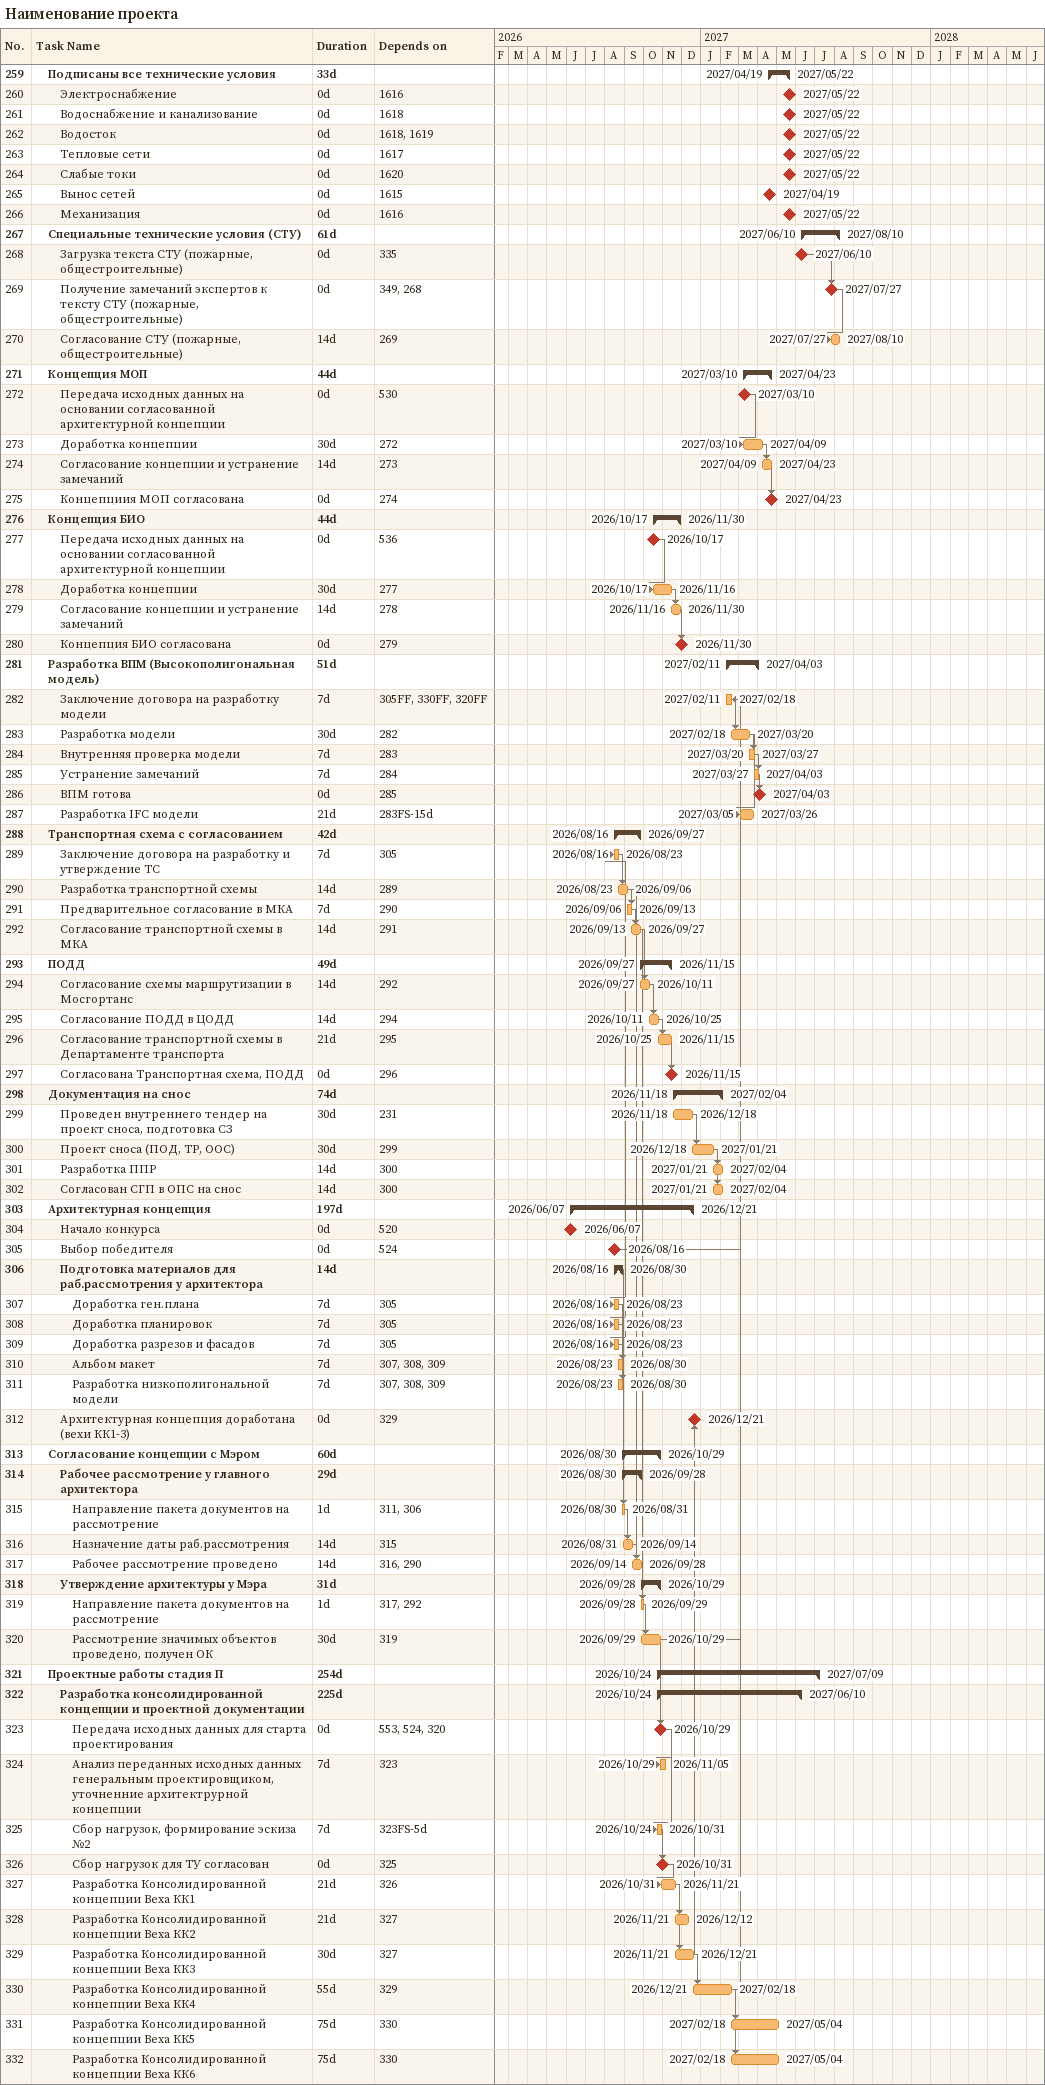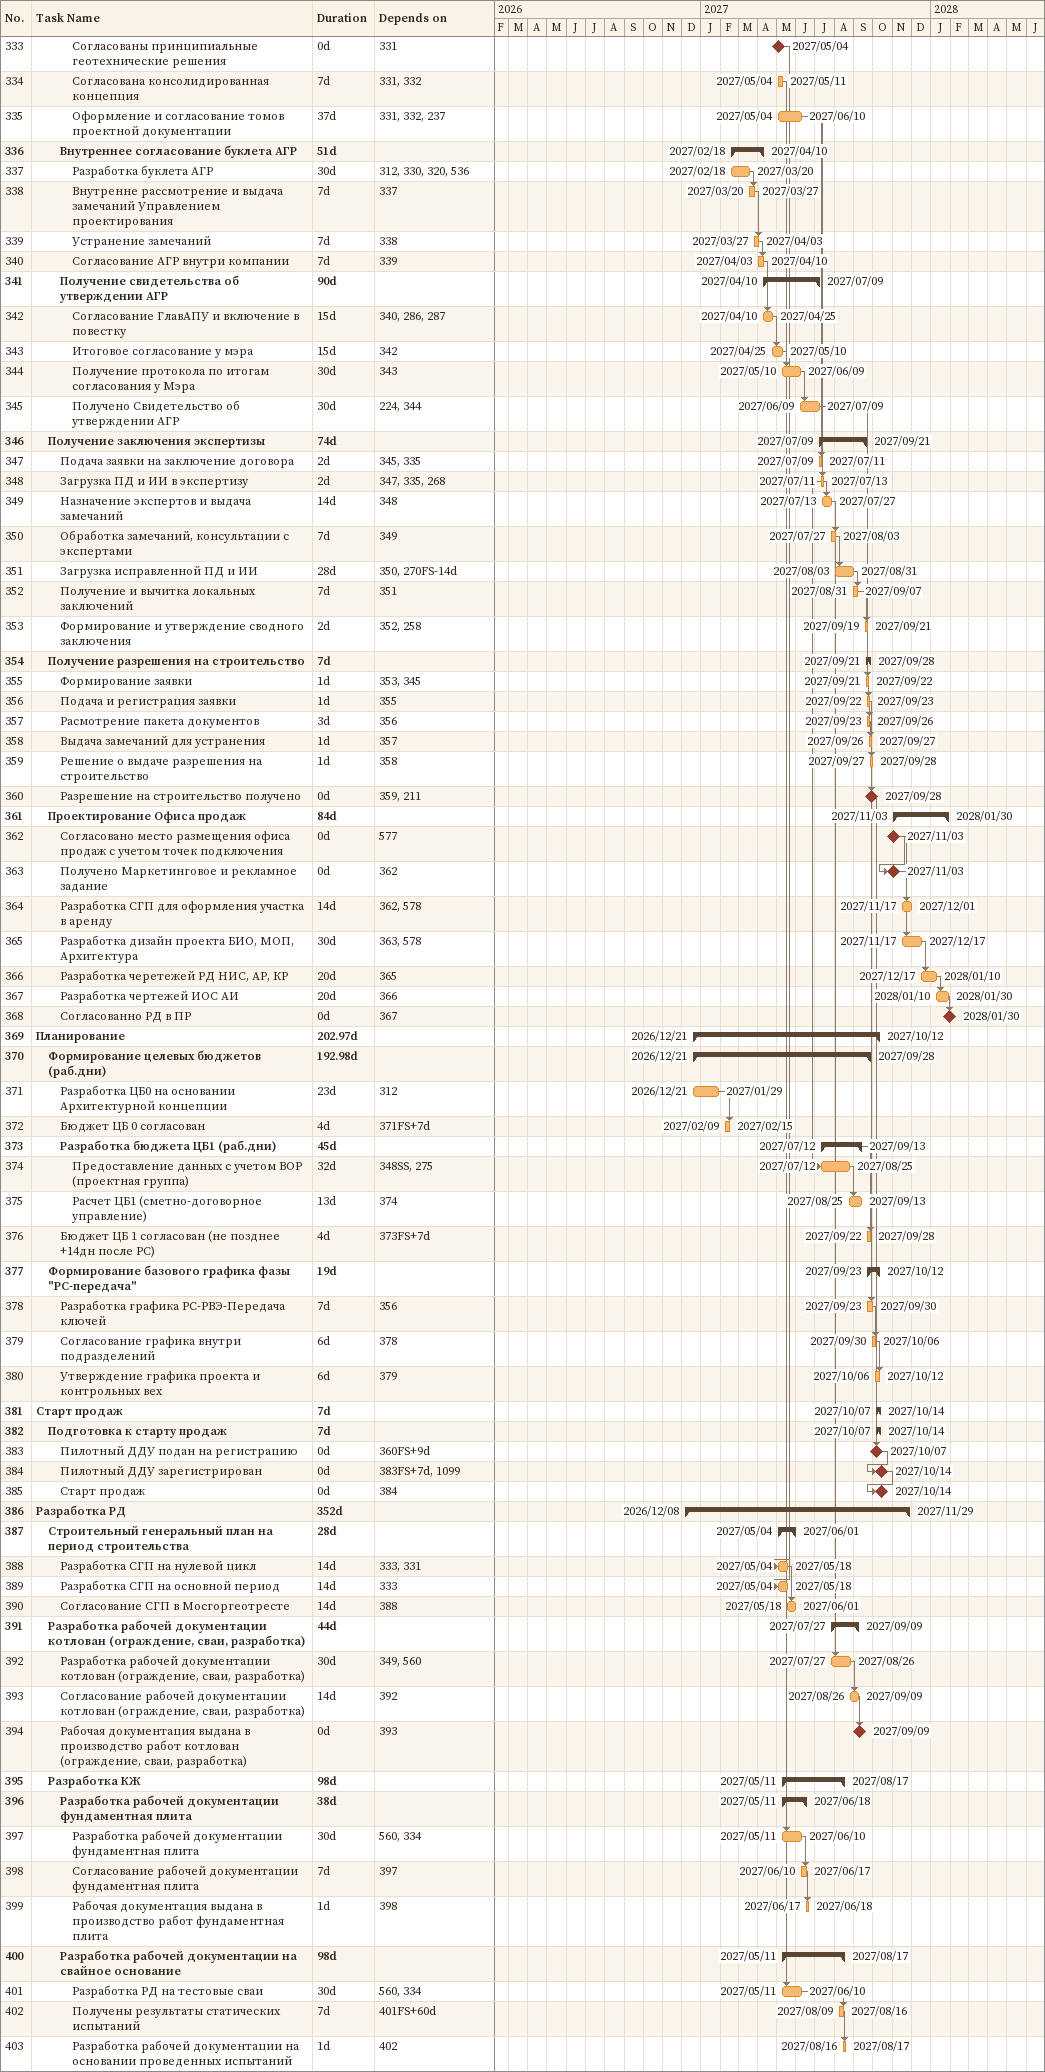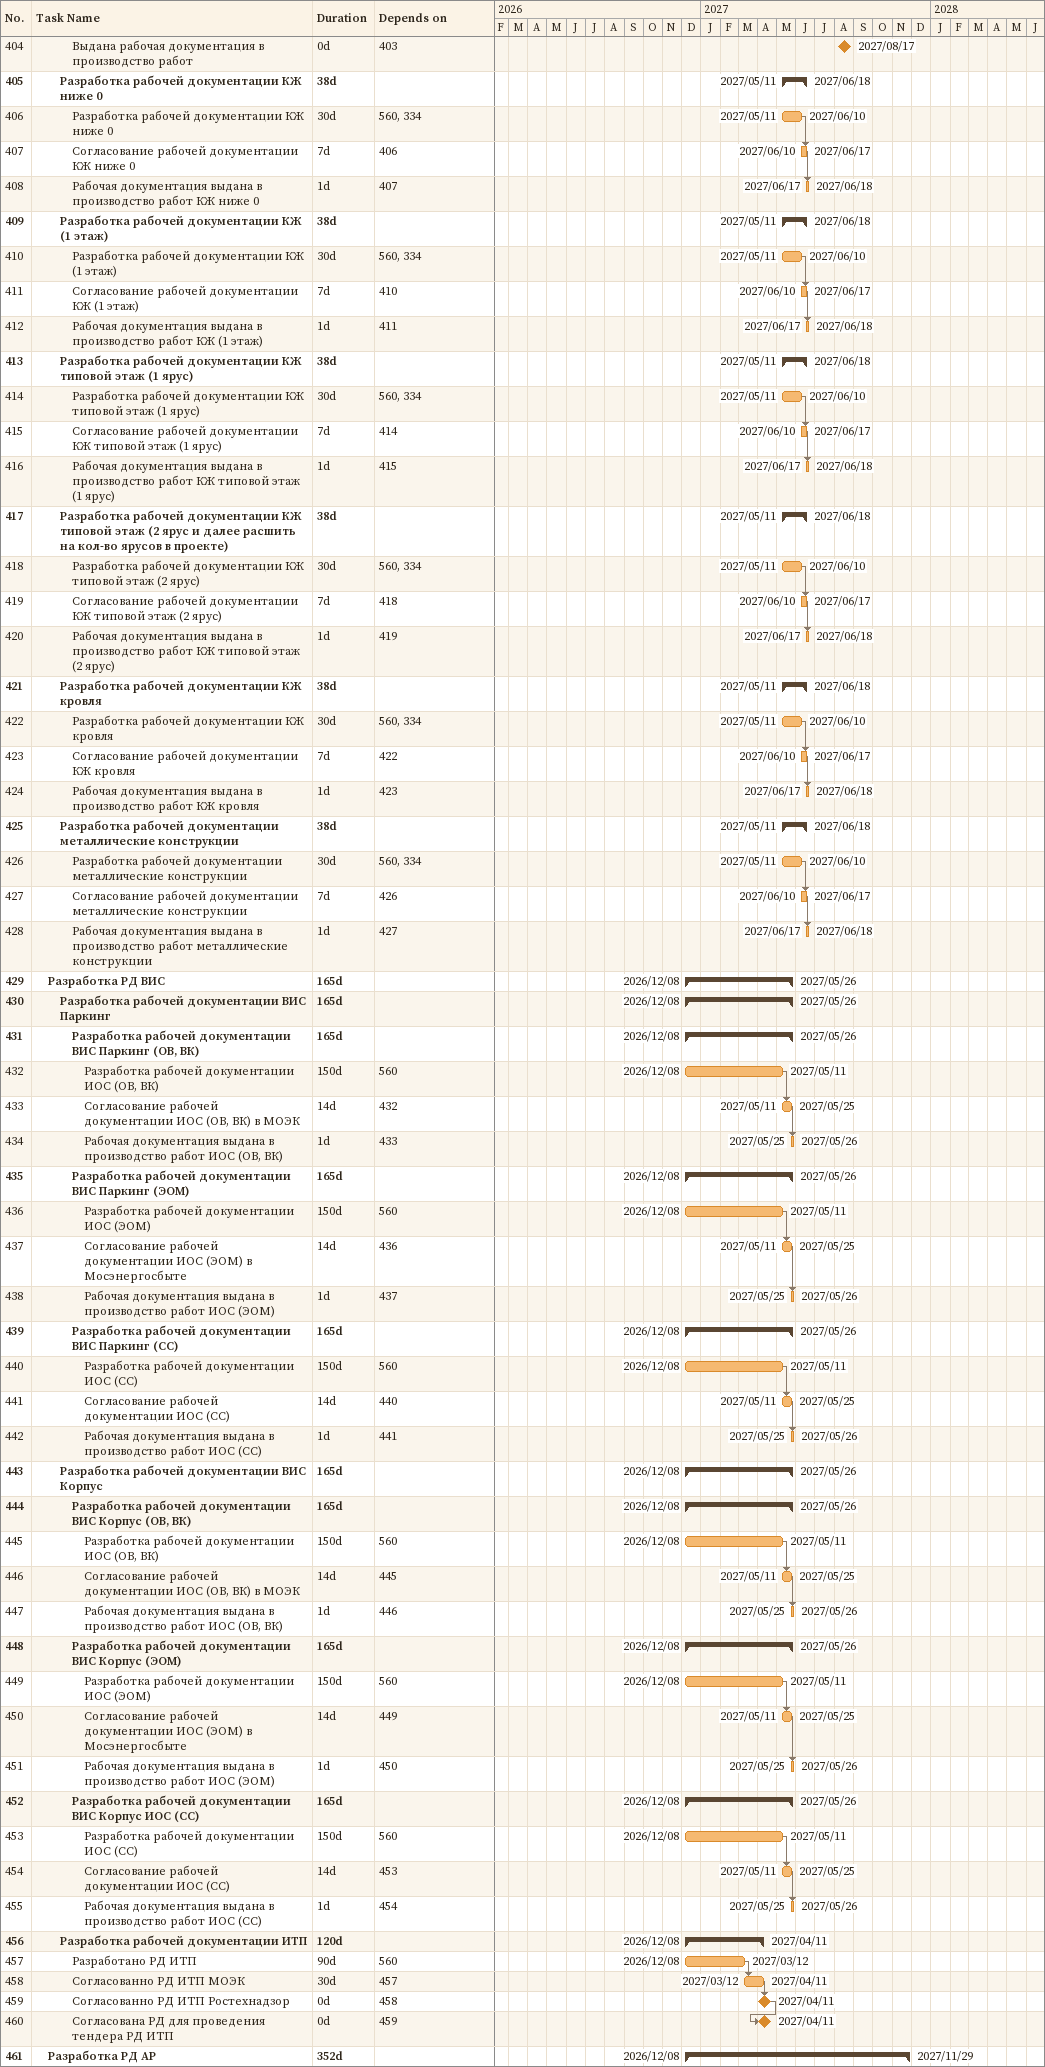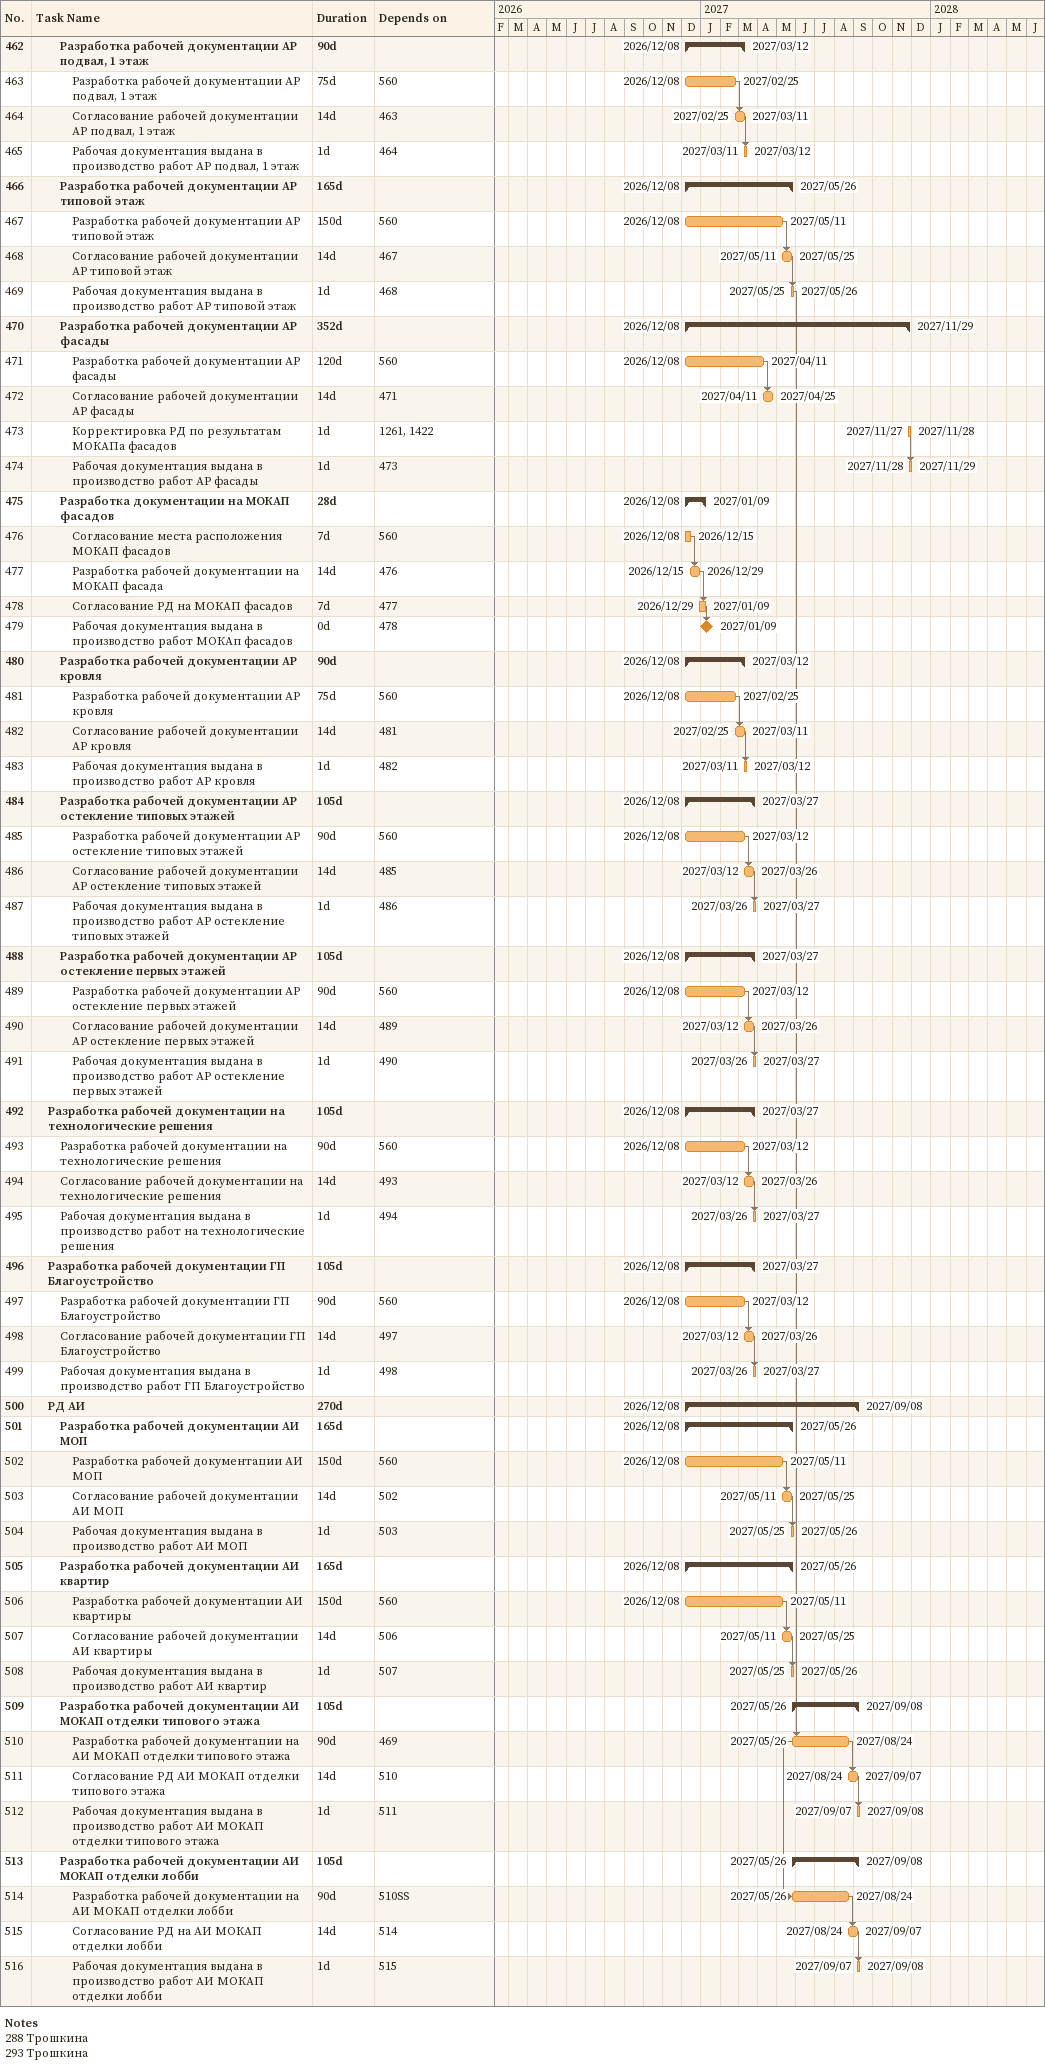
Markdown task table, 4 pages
Наименование проекта

| ID | Level | Task | Duration | Start | Finish | Predecessors |
|---|---|---|---|---|---|---|
| 259 | 2 | **Подписаны все технические условия** | 33d | 2027-04-19 | 2027-05-22 |  |
| 260 | 3 | Электроснабжение | 0d | 2027-05-22 | 2027-05-22 | 1616 |
| 261 | 3 | Водоснабжение и канализование | 0d | 2027-05-22 | 2027-05-22 | 1618 |
| 262 | 3 | Водосток | 0d | 2027-05-22 | 2027-05-22 | 1618, 1619 |
| 263 | 3 | Тепловые сети | 0d | 2027-05-22 | 2027-05-22 | 1617 |
| 264 | 3 | Слабые токи | 0d | 2027-05-22 | 2027-05-22 | 1620 |
| 265 | 3 | Вынос сетей | 0d | 2027-04-19 | 2027-04-19 | 1615 |
| 266 | 3 | Механизация | 0d | 2027-05-22 | 2027-05-22 | 1616 |
| 267 | 2 | **Специальные технические условия (СТУ)** | 61d | 2027-06-10 | 2027-08-10 |  |
| 268 | 3 | Загрузка текста СТУ (пожарные, общестроительные) | 0d | 2027-06-10 | 2027-06-10 | 335 |
| 269 | 3 | Получение замечаний экспертов к тексту СТУ (пожарные, общестроительные) | 0d | 2027-07-27 | 2027-07-27 | 349, 268 |
| 270 | 3 | Согласование СТУ (пожарные, общестроительные) | 14d | 2027-07-27 | 2027-08-10 | 269 |
| 271 | 2 | **Концепция МОП** | 44d | 2027-03-10 | 2027-04-23 |  |
| 272 | 3 | Передача исходных данных на основании согласованной архитектурной концепции | 0d | 2027-03-10 | 2027-03-10 | 530 |
| 273 | 3 | Доработка концепции | 30d | 2027-03-10 | 2027-04-09 | 272 |
| 274 | 3 | Согласование концепции и устранение замечаний | 14d | 2027-04-09 | 2027-04-23 | 273 |
| 275 | 3 | Концепциия МОП согласована | 0d | 2027-04-23 | 2027-04-23 | 274 |
| 276 | 2 | **Концепция БИО** | 44d | 2026-10-17 | 2026-11-30 |  |
| 277 | 3 | Передача исходных данных на основании согласованной архитектурной концепции | 0d | 2026-10-17 | 2026-10-17 | 536 |
| 278 | 3 | Доработка концепции | 30d | 2026-10-17 | 2026-11-16 | 277 |
| 279 | 3 | Согласование концепции и устранение замечаний | 14d | 2026-11-16 | 2026-11-30 | 278 |
| 280 | 3 | Концепция БИО согласована | 0d | 2026-11-30 | 2026-11-30 | 279 |
| 281 | 2 | **Разработка ВПМ (Высокополигональная модель)** | 51d | 2027-02-11 | 2027-04-03 |  |
| 282 | 3 | Заключение договора на разработку модели | 7d | 2027-02-11 | 2027-02-18 | 305FF, 330FF, 320FF |
| 283 | 3 | Разработка модели | 30d | 2027-02-18 | 2027-03-20 | 282 |
| 284 | 3 | Внутренняя проверка модели | 7d | 2027-03-20 | 2027-03-27 | 283 |
| 285 | 3 | Устранение замечаний | 7d | 2027-03-27 | 2027-04-03 | 284 |
| 286 | 3 | ВПМ готова | 0d | 2027-04-03 | 2027-04-03 | 285 |
| 287 | 3 | Разработка IFC модели | 21d | 2027-03-05 | 2027-03-26 | 283FS-15d |
| 288 | 2 | **Транспортная схема с согласованием** | 42d | 2026-08-16 | 2026-09-27 |  |
| 289 | 3 | Заключение договора на разработку и утверждение ТС | 7d | 2026-08-16 | 2026-08-23 | 305 |
| 290 | 3 | Разработка транспортной схемы | 14d | 2026-08-23 | 2026-09-06 | 289 |
| 291 | 3 | Предварительное согласование в МКА | 7d | 2026-09-06 | 2026-09-13 | 290 |
| 292 | 3 | Согласование транспортной схемы в МКА | 14d | 2026-09-13 | 2026-09-27 | 291 |
| 293 | 2 | **ПОДД** | 49d | 2026-09-27 | 2026-11-15 |  |
| 294 | 3 | Согласование схемы маршрутизации в Мосгортанс | 14d | 2026-09-27 | 2026-10-11 | 292 |
| 295 | 3 | Согласование ПОДД в ЦОДД | 14d | 2026-10-11 | 2026-10-25 | 294 |
| 296 | 3 | Согласование транспортной схемы в Департаменте транспорта | 21d | 2026-10-25 | 2026-11-15 | 295 |
| 297 | 3 | Согласована Транспортная схема, ПОДД | 0d | 2026-11-15 | 2026-11-15 | 296 |
| 298 | 2 | **Документация на снос** | 74d | 2026-11-18 | 2027-02-04 |  |
| 299 | 3 | Проведен внутреннего тендер на проект сноса, подготовка СЗ | 30d | 2026-11-18 | 2026-12-18 | 231 |
| 300 | 3 | Проект сноса (ПОД, ТР, ООС) | 30d | 2026-12-18 | 2027-01-21 | 299 |
| 301 | 3 | Разработка ППР | 14d | 2027-01-21 | 2027-02-04 | 300 |
| 302 | 3 | Cогласован СГП в ОПС на снос | 14d | 2027-01-21 | 2027-02-04 | 300 |
| 303 | 2 | **Архитектурная концепция** | 197d | 2026-06-07 | 2026-12-21 |  |
| 304 | 3 | Начало конкурса | 0d | 2026-06-07 | 2026-06-07 | 520 |
| 305 | 3 | Выбор победителя | 0d | 2026-08-16 | 2026-08-16 | 524 |
| 306 | 3 | **Подготовка материалов для раб.рассмотрения у архитектора** | 14d | 2026-08-16 | 2026-08-30 |  |
| 307 | 4 | Доработка ген.плана | 7d | 2026-08-16 | 2026-08-23 | 305 |
| 308 | 4 | Доработка планировок | 7d | 2026-08-16 | 2026-08-23 | 305 |
| 309 | 4 | Доработка разрезов и фасадов | 7d | 2026-08-16 | 2026-08-23 | 305 |
| 310 | 4 | Альбом макет | 7d | 2026-08-23 | 2026-08-30 | 307, 308, 309 |
| 311 | 4 | Разработка низкополигональной модели | 7d | 2026-08-23 | 2026-08-30 | 307, 308, 309 |
| 312 | 3 | Архитектурная концепция доработана (вехи КК1-3) | 0d | 2026-12-21 | 2026-12-21 | 329 |
| 313 | 2 | **Согласование концепции с Мэром** | 60d | 2026-08-30 | 2026-10-29 |  |
| 314 | 3 | **Рабочее рассмотрение у главного архитектора** | 29d | 2026-08-30 | 2026-09-28 |  |
| 315 | 4 | Направление пакета документов на рассмотрение | 1d | 2026-08-30 | 2026-08-31 | 311, 306 |
| 316 | 4 | Назначение даты раб.рассмотрения | 14d | 2026-08-31 | 2026-09-14 | 315 |
| 317 | 4 | Рабочее рассмотрение проведено | 14d | 2026-09-14 | 2026-09-28 | 316, 290 |
| 318 | 3 | **Утверждение архитектуры у Мэра** | 31d | 2026-09-28 | 2026-10-29 |  |
| 319 | 4 | Направление пакета документов на рассмотрение | 1d | 2026-09-28 | 2026-09-29 | 317, 292 |
| 320 | 4 | Рассмотрение значимых объектов проведено, получен ОК | 30d | 2026-09-29 | 2026-10-29 | 319 |
| 321 | 2 | **Проектные работы стадия П** | 254d | 2026-10-24 | 2027-07-09 |  |
| 322 | 3 | **Разработка консолидированной концепции и проектной документации** | 225d | 2026-10-24 | 2027-06-10 |  |
| 323 | 4 | Передача исходных данных для старта проектирования | 0d | 2026-10-29 | 2026-10-29 | 553, 524, 320 |
| 324 | 4 | Анализ переданных исходных данных генеральным проектировщиком, уточненние архитектрурной концепции | 7d | 2026-10-29 | 2026-11-05 | 323 |
| 325 | 4 | Сбор нагрузок, формирование эскиза №2 | 7d | 2026-10-24 | 2026-10-31 | 323FS-5d |
| 326 | 4 | Сбор нагрузок для ТУ согласован | 0d | 2026-10-31 | 2026-10-31 | 325 |
| 327 | 4 | Разработка Консолидированной концепции Веха КК1 | 21d | 2026-10-31 | 2026-11-21 | 326 |
| 328 | 4 | Разработка Консолидированной концепции Веха КК2 | 21d | 2026-11-21 | 2026-12-12 | 327 |
| 329 | 4 | Разработка Консолидированной концепции Веха КК3 | 30d | 2026-11-21 | 2026-12-21 | 327 |
| 330 | 4 | Разработка Консолидированной концепции Веха КК4 | 55d | 2026-12-21 | 2027-02-18 | 329 |
| 331 | 4 | Разработка Консолидированной концепции Веха КК5 | 75d | 2027-02-18 | 2027-05-04 | 330 |
| 332 | 4 | Разработка Консолидированной концепции Веха КК6 | 75d | 2027-02-18 | 2027-05-04 | 330 |
| 333 | 4 | Согласованы принципиальные геотехнические решения | 0d | 2027-05-04 | 2027-05-04 | 331 |
| 334 | 4 | Согласована консолидированная концепция | 7d | 2027-05-04 | 2027-05-11 | 331, 332 |
| 335 | 4 | Оформление и согласование томов проектной документации | 37d | 2027-05-04 | 2027-06-10 | 331, 332, 237 |
| 336 | 3 | **Внутреннее согласование буклета АГР** | 51d | 2027-02-18 | 2027-04-10 |  |
| 337 | 4 | Разработка буклета АГР | 30d | 2027-02-18 | 2027-03-20 | 312, 330, 320, 536 |
| 338 | 4 | Внутренне рассмотрение и выдача замечаний Управлением проектирования | 7d | 2027-03-20 | 2027-03-27 | 337 |
| 339 | 4 | Устранение замечаний | 7d | 2027-03-27 | 2027-04-03 | 338 |
| 340 | 4 | Согласование АГР внутри компании | 7d | 2027-04-03 | 2027-04-10 | 339 |
| 341 | 3 | **Получение свидетельства об утверждении АГР** | 90d | 2027-04-10 | 2027-07-09 |  |
| 342 | 4 | Согласование ГлавАПУ и включение в повестку | 15d | 2027-04-10 | 2027-04-25 | 340, 286, 287 |
| 343 | 4 | Итоговое согласование у мэра | 15d | 2027-04-25 | 2027-05-10 | 342 |
| 344 | 4 | Получение протокола по итогам согласования у Мэра | 30d | 2027-05-10 | 2027-06-09 | 343 |
| 345 | 4 | Получено Свидетельство об утверждении АГР | 30d | 2027-06-09 | 2027-07-09 | 224, 344 |
| 346 | 2 | **Получение заключения экспертизы** | 74d | 2027-07-09 | 2027-09-21 |  |
| 347 | 3 | Подача заявки на заключение договора | 2d | 2027-07-09 | 2027-07-11 | 345, 335 |
| 348 | 3 | Загрузка ПД и ИИ в экспертизу | 2d | 2027-07-11 | 2027-07-13 | 347, 335, 268 |
| 349 | 3 | Назначение экспертов и выдача замечаний | 14d | 2027-07-13 | 2027-07-27 | 348 |
| 350 | 3 | Обработка замечаний, консультации с экспертами | 7d | 2027-07-27 | 2027-08-03 | 349 |
| 351 | 3 | Загрузка исправленной ПД и ИИ | 28d | 2027-08-03 | 2027-08-31 | 350, 270FS-14d |
| 352 | 3 | Получение и вычитка локальных заключений | 7d | 2027-08-31 | 2027-09-07 | 351 |
| 353 | 3 | Формирование и утверждение сводного заключения | 2d | 2027-09-19 | 2027-09-21 | 352, 258 |
| 354 | 2 | **Получение разрешения на строительство** | 7d | 2027-09-21 | 2027-09-28 |  |
| 355 | 3 | Формирование заявки | 1d | 2027-09-21 | 2027-09-22 | 353, 345 |
| 356 | 3 | Подача и регистрация заявки | 1d | 2027-09-22 | 2027-09-23 | 355 |
| 357 | 3 | Расмотрение пакета документов | 3d | 2027-09-23 | 2027-09-26 | 356 |
| 358 | 3 | Выдача замечаний для устранения | 1d | 2027-09-26 | 2027-09-27 | 357 |
| 359 | 3 | Решение о выдаче разрешения на строительство | 1d | 2027-09-27 | 2027-09-28 | 358 |
| 360 | 3 | Разрешение на строительство получено | 0d | 2027-09-28 | 2027-09-28 | 359, 211 |
| 361 | 2 | **Проектирование Офиса продаж** | 84d | 2027-11-03 | 2028-01-30 |  |
| 362 | 3 | Согласовано место размещения офиса продаж с учетом точек подключения | 0d | 2027-11-03 | 2027-11-03 | 577 |
| 363 | 3 | Получено Маркетинговое и рекламное задание | 0d | 2027-11-03 | 2027-11-03 | 362 |
| 364 | 3 | Разработка СГП для оформления участка в аренду | 14d | 2027-11-17 | 2027-12-01 | 362, 578 |
| 365 | 3 | Разработка дизайн проекта БИО, МОП, Архитектура | 30d | 2027-11-17 | 2027-12-17 | 363, 578 |
| 366 | 3 | Разработка черетежей РД НИС, АР, КР | 20d | 2027-12-17 | 2028-01-10 | 365 |
| 367 | 3 | Разработка чертежей ИОС АИ | 20d | 2028-01-10 | 2028-01-30 | 366 |
| 368 | 3 | Согласованно РД в ПР | 0d | 2028-01-30 | 2028-01-30 | 367 |
| 369 | 1 | **Планирование** | 202.97d | 2026-12-21 | 2027-10-12 |  |
| 370 | 2 | **Формирование целевых бюджетов (раб.дни)** | 192.98d | 2026-12-21 | 2027-09-28 |  |
| 371 | 3 | Разработка ЦБ0 на основании Архитектурной концепции | 23d | 2026-12-21 | 2027-01-29 | 312 |
| 372 | 3 | Бюджет ЦБ 0 согласован | 4d | 2027-02-09 | 2027-02-15 | 371FS+7d |
| 373 | 3 | **Разработка бюджета ЦБ1 (раб.дни)** | 45d | 2027-07-12 | 2027-09-13 |  |
| 374 | 4 | Предоставление данных с учетом ВОР (проектная группа) | 32d | 2027-07-12 | 2027-08-25 | 348SS, 275 |
| 375 | 4 | Расчет ЦБ1 (сметно-договорное управление) | 13d | 2027-08-25 | 2027-09-13 | 374 |
| 376 | 3 | Бюджет ЦБ 1 согласован (не позднее +14дн после РС) | 4d | 2027-09-22 | 2027-09-28 | 373FS+7d |
| 377 | 2 | **Формирование базового графика фазы "РС-передача"** | 19d | 2027-09-23 | 2027-10-12 |  |
| 378 | 3 | Разработка графика РС-РВЭ-Передача ключей | 7d | 2027-09-23 | 2027-09-30 | 356 |
| 379 | 3 | Согласование графика внутри подразделений | 6d | 2027-09-30 | 2027-10-06 | 378 |
| 380 | 3 | Утверждение графика проекта и контрольных вех | 6d | 2027-10-06 | 2027-10-12 | 379 |
| 381 | 1 | **Старт продаж** | 7d | 2027-10-07 | 2027-10-14 |  |
| 382 | 2 | **Подготовка к старту продаж** | 7d | 2027-10-07 | 2027-10-14 |  |
| 383 | 3 | Пилотный ДДУ подан на регистрацию | 0d | 2027-10-07 | 2027-10-07 | 360FS+9d |
| 384 | 3 | Пилотный ДДУ зарегистрирован | 0d | 2027-10-14 | 2027-10-14 | 383FS+7d, 1099 |
| 385 | 3 | Старт продаж | 0d | 2027-10-14 | 2027-10-14 | 384 |
| 386 | 1 | **Разработка РД** | 352d | 2026-12-08 | 2027-11-29 |  |
| 387 | 2 | **Строительный генеральный план на период строительства** | 28d | 2027-05-04 | 2027-06-01 |  |
| 388 | 3 | Разработка СГП на нулевой цикл | 14d | 2027-05-04 | 2027-05-18 | 333, 331 |
| 389 | 3 | Разработка СГП на основной период | 14d | 2027-05-04 | 2027-05-18 | 333 |
| 390 | 3 | Согласование СГП в Мосгоргеотресте | 14d | 2027-05-18 | 2027-06-01 | 388 |
| 391 | 2 | **Разработка рабочей документации котлован (ограждение, сваи, разработка)** | 44d | 2027-07-27 | 2027-09-09 |  |
| 392 | 3 | Разработка рабочей документации котлован (ограждение, сваи, разработка) | 30d | 2027-07-27 | 2027-08-26 | 349, 560 |
| 393 | 3 | Согласование рабочей документации котлован (ограждение, сваи, разработка) | 14d | 2027-08-26 | 2027-09-09 | 392 |
| 394 | 3 | Рабочая документация выдана в производство работ котлован (ограждение, сваи, разработка) | 0d | 2027-09-09 | 2027-09-09 | 393 |
| 395 | 2 | **Разработка КЖ** | 98d | 2027-05-11 | 2027-08-17 |  |
| 396 | 3 | **Разработка рабочей документации фундаментная плита** | 38d | 2027-05-11 | 2027-06-18 |  |
| 397 | 4 | Разработка рабочей документации фундаментная плита | 30d | 2027-05-11 | 2027-06-10 | 560, 334 |
| 398 | 4 | Согласование рабочей документации фундаментная плита | 7d | 2027-06-10 | 2027-06-17 | 397 |
| 399 | 4 | Рабочая документация выдана в производство работ фундаментная плита | 1d | 2027-06-17 | 2027-06-18 | 398 |
| 400 | 3 | **Разработка рабочей документации на свайное основание** | 98d | 2027-05-11 | 2027-08-17 |  |
| 401 | 4 | Разработка РД на тестовые сваи | 30d | 2027-05-11 | 2027-06-10 | 560, 334 |
| 402 | 4 | Получены результаты статических испытаний | 7d | 2027-08-09 | 2027-08-16 | 401FS+60d |
| 403 | 4 | Разработка рабочей документации на основании проведенных испытаний | 1d | 2027-08-16 | 2027-08-17 | 402 |
| 404 | 4 | Выдана рабочая документация в производство работ | 0d | 2027-08-17 | 2027-08-17 | 403 |
| 405 | 3 | **Разработка рабочей документации КЖ ниже 0** | 38d | 2027-05-11 | 2027-06-18 |  |
| 406 | 4 | Разработка рабочей документации КЖ ниже 0 | 30d | 2027-05-11 | 2027-06-10 | 560, 334 |
| 407 | 4 | Согласование рабочей документации КЖ ниже 0 | 7d | 2027-06-10 | 2027-06-17 | 406 |
| 408 | 4 | Рабочая документация выдана в производство работ КЖ ниже 0 | 1d | 2027-06-17 | 2027-06-18 | 407 |
| 409 | 3 | **Разработка рабочей документации КЖ (1 этаж)** | 38d | 2027-05-11 | 2027-06-18 |  |
| 410 | 4 | Разработка рабочей документации КЖ (1 этаж) | 30d | 2027-05-11 | 2027-06-10 | 560, 334 |
| 411 | 4 | Согласование рабочей документации КЖ (1 этаж) | 7d | 2027-06-10 | 2027-06-17 | 410 |
| 412 | 4 | Рабочая документация выдана в производство работ КЖ (1 этаж) | 1d | 2027-06-17 | 2027-06-18 | 411 |
| 413 | 3 | **Разработка рабочей документации КЖ типовой этаж (1 ярус)** | 38d | 2027-05-11 | 2027-06-18 |  |
| 414 | 4 | Разработка рабочей документации КЖ типовой этаж (1 ярус) | 30d | 2027-05-11 | 2027-06-10 | 560, 334 |
| 415 | 4 | Согласование рабочей документации КЖ типовой этаж (1 ярус) | 7d | 2027-06-10 | 2027-06-17 | 414 |
| 416 | 4 | Рабочая документация выдана в производство работ КЖ типовой этаж (1 ярус) | 1d | 2027-06-17 | 2027-06-18 | 415 |
| 417 | 3 | **Разработка рабочей документации КЖ типовой этаж (2 ярус и далее расшить на кол-во ярусов в проекте)** | 38d | 2027-05-11 | 2027-06-18 |  |
| 418 | 4 | Разработка рабочей документации КЖ типовой этаж (2 ярус) | 30d | 2027-05-11 | 2027-06-10 | 560, 334 |
| 419 | 4 | Согласование рабочей документации КЖ типовой этаж (2 ярус) | 7d | 2027-06-10 | 2027-06-17 | 418 |
| 420 | 4 | Рабочая документация выдана в производство работ КЖ типовой этаж (2 ярус) | 1d | 2027-06-17 | 2027-06-18 | 419 |
| 421 | 3 | **Разработка рабочей документации КЖ кровля** | 38d | 2027-05-11 | 2027-06-18 |  |
| 422 | 4 | Разработка рабочей документации КЖ кровля | 30d | 2027-05-11 | 2027-06-10 | 560, 334 |
| 423 | 4 | Согласование рабочей документации КЖ кровля | 7d | 2027-06-10 | 2027-06-17 | 422 |
| 424 | 4 | Рабочая документация выдана в производство работ КЖ кровля | 1d | 2027-06-17 | 2027-06-18 | 423 |
| 425 | 3 | **Разработка рабочей документации металлические конструкции** | 38d | 2027-05-11 | 2027-06-18 |  |
| 426 | 4 | Разработка рабочей документации металлические конструкции | 30d | 2027-05-11 | 2027-06-10 | 560, 334 |
| 427 | 4 | Согласование рабочей документации металлические конструкции | 7d | 2027-06-10 | 2027-06-17 | 426 |
| 428 | 4 | Рабочая документация выдана в производство работ металлические конструкции | 1d | 2027-06-17 | 2027-06-18 | 427 |
| 429 | 2 | **Разработка РД ВИС** | 165d | 2026-12-08 | 2027-05-26 |  |
| 430 | 3 | **Разработка рабочей документации ВИС Паркинг** | 165d | 2026-12-08 | 2027-05-26 |  |
| 431 | 4 | **Разработка рабочей документации ВИС Паркинг (ОВ, ВК)** | 165d | 2026-12-08 | 2027-05-26 |  |
| 432 | 5 | Разработка рабочей документации ИОС (ОВ, ВК) | 150d | 2026-12-08 | 2027-05-11 | 560 |
| 433 | 5 | Согласование рабочей документации ИОС (ОВ, ВК) в МОЭК | 14d | 2027-05-11 | 2027-05-25 | 432 |
| 434 | 5 | Рабочая документация выдана в производство работ ИОС (ОВ, ВК) | 1d | 2027-05-25 | 2027-05-26 | 433 |
| 435 | 4 | **Разработка рабочей документации ВИС Паркинг (ЭОМ)** | 165d | 2026-12-08 | 2027-05-26 |  |
| 436 | 5 | Разработка рабочей документации ИОС (ЭОМ) | 150d | 2026-12-08 | 2027-05-11 | 560 |
| 437 | 5 | Согласование рабочей документации ИОС (ЭОМ) в Мосэнергосбыте | 14d | 2027-05-11 | 2027-05-25 | 436 |
| 438 | 5 | Рабочая документация выдана в производство работ ИОС (ЭОМ) | 1d | 2027-05-25 | 2027-05-26 | 437 |
| 439 | 4 | **Разработка рабочей документации ВИС Паркинг (СС)** | 165d | 2026-12-08 | 2027-05-26 |  |
| 440 | 5 | Разработка рабочей документации ИОС (СС) | 150d | 2026-12-08 | 2027-05-11 | 560 |
| 441 | 5 | Согласование рабочей документации ИОС (СС) | 14d | 2027-05-11 | 2027-05-25 | 440 |
| 442 | 5 | Рабочая документация выдана в производство работ ИОС (СС) | 1d | 2027-05-25 | 2027-05-26 | 441 |
| 443 | 3 | **Разработка рабочей документации ВИС Корпус** | 165d | 2026-12-08 | 2027-05-26 |  |
| 444 | 4 | **Разработка рабочей документации ВИС Корпус (ОВ, ВК)** | 165d | 2026-12-08 | 2027-05-26 |  |
| 445 | 5 | Разработка рабочей документации ИОС (ОВ, ВК) | 150d | 2026-12-08 | 2027-05-11 | 560 |
| 446 | 5 | Согласование рабочей документации ИОС (ОВ, ВК) в МОЭК | 14d | 2027-05-11 | 2027-05-25 | 445 |
| 447 | 5 | Рабочая документация выдана в производство работ ИОС (ОВ, ВК) | 1d | 2027-05-25 | 2027-05-26 | 446 |
| 448 | 4 | **Разработка рабочей документации ВИС Корпус (ЭОМ)** | 165d | 2026-12-08 | 2027-05-26 |  |
| 449 | 5 | Разработка рабочей документации ИОС (ЭОМ) | 150d | 2026-12-08 | 2027-05-11 | 560 |
| 450 | 5 | Согласование рабочей документации ИОС (ЭОМ) в Мосэнергосбыте | 14d | 2027-05-11 | 2027-05-25 | 449 |
| 451 | 5 | Рабочая документация выдана в производство работ ИОС (ЭОМ) | 1d | 2027-05-25 | 2027-05-26 | 450 |
| 452 | 4 | **Разработка рабочей документации ВИС Корпус ИОС (СС)** | 165d | 2026-12-08 | 2027-05-26 |  |
| 453 | 5 | Разработка рабочей документации ИОС (СС) | 150d | 2026-12-08 | 2027-05-11 | 560 |
| 454 | 5 | Согласование рабочей документации ИОС (СС) | 14d | 2027-05-11 | 2027-05-25 | 453 |
| 455 | 5 | Рабочая документация выдана в производство работ ИОС (СС) | 1d | 2027-05-25 | 2027-05-26 | 454 |
| 456 | 3 | **Разработка рабочей документации ИТП** | 120d | 2026-12-08 | 2027-04-11 |  |
| 457 | 4 | Разработано РД ИТП | 90d | 2026-12-08 | 2027-03-12 | 560 |
| 458 | 4 | Согласованно РД ИТП МОЭК | 30d | 2027-03-12 | 2027-04-11 | 457 |
| 459 | 4 | Согласованно РД ИТП Ростехнадзор | 0d | 2027-04-11 | 2027-04-11 | 458 |
| 460 | 4 | Согласована РД для проведения тендера РД ИТП | 0d | 2027-04-11 | 2027-04-11 | 459 |
| 461 | 2 | **Разработка РД АР** | 352d | 2026-12-08 | 2027-11-29 |  |
| 462 | 3 | **Разработка рабочей документации АР подвал, 1 этаж** | 90d | 2026-12-08 | 2027-03-12 |  |
| 463 | 4 | Разработка рабочей документации АР подвал, 1 этаж | 75d | 2026-12-08 | 2027-02-25 | 560 |
| 464 | 4 | Согласование рабочей документации АР подвал, 1 этаж | 14d | 2027-02-25 | 2027-03-11 | 463 |
| 465 | 4 | Рабочая документация выдана в производство работ АР подвал, 1 этаж | 1d | 2027-03-11 | 2027-03-12 | 464 |
| 466 | 3 | **Разработка рабочей документации АР типовой этаж** | 165d | 2026-12-08 | 2027-05-26 |  |
| 467 | 4 | Разработка рабочей документации АР типовой этаж | 150d | 2026-12-08 | 2027-05-11 | 560 |
| 468 | 4 | Согласование рабочей документации АР типовой этаж | 14d | 2027-05-11 | 2027-05-25 | 467 |
| 469 | 4 | Рабочая документация выдана в производство работ АР типовой этаж | 1d | 2027-05-25 | 2027-05-26 | 468 |
| 470 | 3 | **Разработка рабочей документации АР фасады** | 352d | 2026-12-08 | 2027-11-29 |  |
| 471 | 4 | Разработка рабочей документации АР фасады | 120d | 2026-12-08 | 2027-04-11 | 560 |
| 472 | 4 | Согласование рабочей документации АР фасады | 14d | 2027-04-11 | 2027-04-25 | 471 |
| 473 | 4 | Корректировка РД по результатам МОКАПа фасадов | 1d | 2027-11-27 | 2027-11-28 | 1261, 1422 |
| 474 | 4 | Рабочая документация выдана в производство работ АР фасады | 1d | 2027-11-28 | 2027-11-29 | 473 |
| 475 | 3 | **Разработка документации на МОКАП фасадов** | 28d | 2026-12-08 | 2027-01-09 |  |
| 476 | 4 | Согласование места расположения МОКАП фасадов | 7d | 2026-12-08 | 2026-12-15 | 560 |
| 477 | 4 | Разработка рабочей документации на МОКАП фасада | 14d | 2026-12-15 | 2026-12-29 | 476 |
| 478 | 4 | Согласование РД на МОКАП фасадов | 7d | 2026-12-29 | 2027-01-09 | 477 |
| 479 | 4 | Рабочая документация выдана в производство работ МОКАп фасадов | 0d | 2027-01-09 | 2027-01-09 | 478 |
| 480 | 3 | **Разработка рабочей документации АР кровля** | 90d | 2026-12-08 | 2027-03-12 |  |
| 481 | 4 | Разработка рабочей документации АР кровля | 75d | 2026-12-08 | 2027-02-25 | 560 |
| 482 | 4 | Согласование рабочей документации АР кровля | 14d | 2027-02-25 | 2027-03-11 | 481 |
| 483 | 4 | Рабочая документация выдана в производство работ АР кровля | 1d | 2027-03-11 | 2027-03-12 | 482 |
| 484 | 3 | **Разработка рабочей документации АР остекление типовых этажей** | 105d | 2026-12-08 | 2027-03-27 |  |
| 485 | 4 | Разработка рабочей документации АР остекление типовых этажей | 90d | 2026-12-08 | 2027-03-12 | 560 |
| 486 | 4 | Согласование рабочей документации АР остекление типовых этажей | 14d | 2027-03-12 | 2027-03-26 | 485 |
| 487 | 4 | Рабочая документация выдана в производство работ АР остекление типовых этажей | 1d | 2027-03-26 | 2027-03-27 | 486 |
| 488 | 3 | **Разработка рабочей документации АР остекление первых этажей** | 105d | 2026-12-08 | 2027-03-27 |  |
| 489 | 4 | Разработка рабочей документации АР остекление первых этажей | 90d | 2026-12-08 | 2027-03-12 | 560 |
| 490 | 4 | Согласование рабочей документации АР остекление первых этажей | 14d | 2027-03-12 | 2027-03-26 | 489 |
| 491 | 4 | Рабочая документация выдана в производство работ АР остекление первых этажей | 1d | 2027-03-26 | 2027-03-27 | 490 |
| 492 | 2 | **Разработка рабочей документации на технологические решения** | 105d | 2026-12-08 | 2027-03-27 |  |
| 493 | 3 | Разработка рабочей документации на технологические решения | 90d | 2026-12-08 | 2027-03-12 | 560 |
| 494 | 3 | Согласование рабочей документации на технологические решения | 14d | 2027-03-12 | 2027-03-26 | 493 |
| 495 | 3 | Рабочая документация выдана в производство работ на технологические решения | 1d | 2027-03-26 | 2027-03-27 | 494 |
| 496 | 2 | **Разработка рабочей документации ГП Благоустройство** | 105d | 2026-12-08 | 2027-03-27 |  |
| 497 | 3 | Разработка рабочей документации ГП Благоустройство | 90d | 2026-12-08 | 2027-03-12 | 560 |
| 498 | 3 | Согласование рабочей документации ГП Благоустройство | 14d | 2027-03-12 | 2027-03-26 | 497 |
| 499 | 3 | Рабочая документация выдана в производство работ ГП Благоустройство | 1d | 2027-03-26 | 2027-03-27 | 498 |
| 500 | 2 | **РД АИ** | 270d | 2026-12-08 | 2027-09-08 |  |
| 501 | 3 | **Разработка рабочей документации АИ МОП** | 165d | 2026-12-08 | 2027-05-26 |  |
| 502 | 4 | Разработка рабочей документации АИ МОП | 150d | 2026-12-08 | 2027-05-11 | 560 |
| 503 | 4 | Согласование рабочей документации АИ МОП | 14d | 2027-05-11 | 2027-05-25 | 502 |
| 504 | 4 | Рабочая документация выдана в производство работ АИ МОП | 1d | 2027-05-25 | 2027-05-26 | 503 |
| 505 | 3 | **Разработка рабочей документации АИ квартир** | 165d | 2026-12-08 | 2027-05-26 |  |
| 506 | 4 | Разработка рабочей документации АИ квартиры | 150d | 2026-12-08 | 2027-05-11 | 560 |
| 507 | 4 | Согласование рабочей документации АИ квартиры | 14d | 2027-05-11 | 2027-05-25 | 506 |
| 508 | 4 | Рабочая документация выдана в производство работ АИ квартир | 1d | 2027-05-25 | 2027-05-26 | 507 |
| 509 | 3 | **Разработка рабочей документации АИ МОКАП отделки типового этажа** | 105d | 2027-05-26 | 2027-09-08 |  |
| 510 | 4 | Разработка рабочей документации на АИ МОКАП отделки типового этажа | 90d | 2027-05-26 | 2027-08-24 | 469 |
| 511 | 4 | Согласование РД АИ МОКАП отделки типового этажа | 14d | 2027-08-24 | 2027-09-07 | 510 |
| 512 | 4 | Рабочая документация выдана в производство работ АИ МОКАП отделки типового этажа | 1d | 2027-09-07 | 2027-09-08 | 511 |
| 513 | 3 | **Разработка рабочей документации АИ МОКАП отделки лобби** | 105d | 2027-05-26 | 2027-09-08 |  |
| 514 | 4 | Разработка рабочей документации на АИ МОКАП отделки лобби | 90d | 2027-05-26 | 2027-08-24 | 510SS |
| 515 | 4 | Согласование РД на АИ МОКАП отделки лобби | 14d | 2027-08-24 | 2027-09-07 | 514 |
| 516 | 4 | Рабочая документация выдана в производство работ АИ МОКАП отделки лобби | 1d | 2027-09-07 | 2027-09-08 | 515 |

Notes
- 288: Трошкина
- 293: Трошкина
